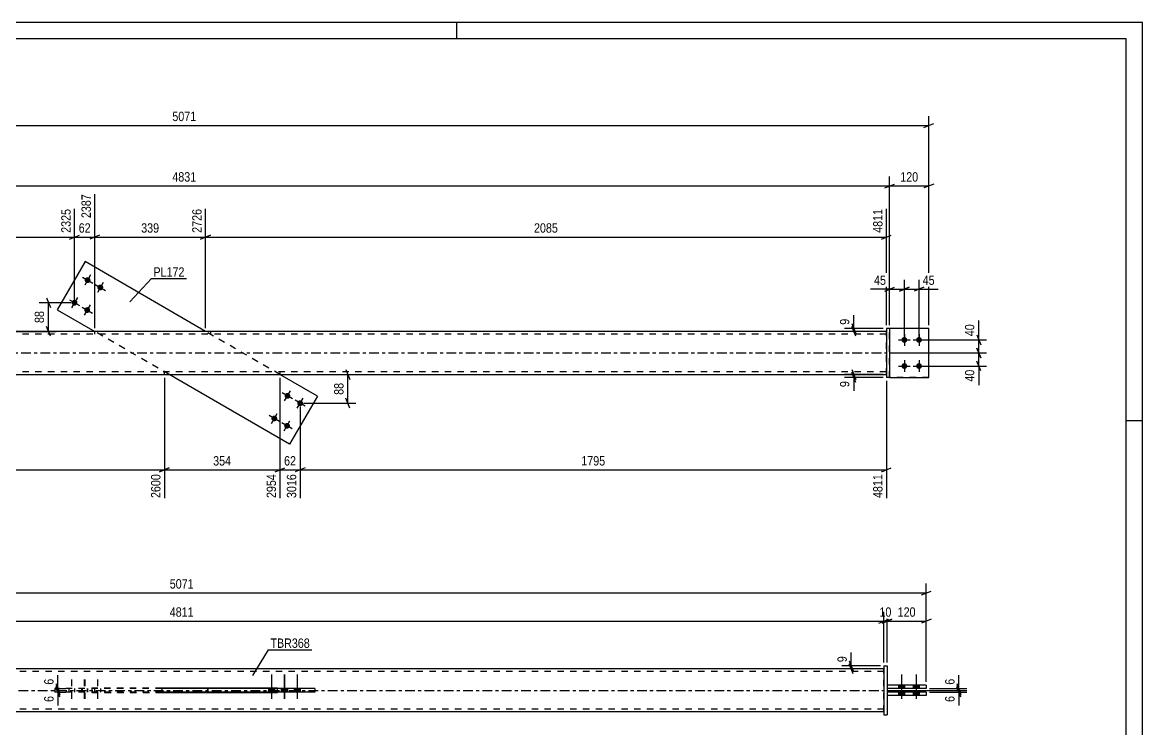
# Model space of a CAD drawing. Header units: millimetres. Extents: x 0 to 594, y 0 to 420.
# Drawn here: x 251 to 594, y 203.8 to 420 of the extents above; entities that cross this region are included whole.
import ezdxf

# ---------------------------------------------------------------- set-up
doc = ezdxf.new("R2010")
doc.units = ezdxf.units.MM
doc.linetypes.add('DXK_LINE_DOT2', pattern=[3.9198, 1.9599, -1.9599])
doc.linetypes.add('DXK_LINE_DOT3', pattern=[5.9187, 2.979, -0.9799, 0.9799, -0.9799])
doc.styles.add('Arial Narrow', font='ARIALN.TTF', dxfattribs={"height": 0.2})

# ---------------------------------------------------------------- blocks, each defined once
blk = doc.blocks.new('Unknown-580570263-1163')
at = {"color": 5, "linetype": 'Continuous'}
for p, q in [((594, 420), (0, 420)), ((384, 415), (384, 420)), ((594, 0), (594, 420)), ((589, 415), (5, 415)), ((589, 5), (589, 415)), ((594, 298), (589, 298))]:
    blk.add_line(p, q, dxfattribs=at)
blk = doc.blocks.new('Part-580570263-2015 - 1977')
at = {"color": 7, "linetype": 'DXK_LINE_DOT2'}
for p, q in [((293.64, 216.12), (260.85, 216.12)), ((260.85, 216.12), (260.85, 214.92)), ((269.38, 214.92), (269.38, 216.12)), ((293.64, 214.92), (260.85, 214.92))]:
    blk.add_line(p, q, dxfattribs=at)
at = {"color": 2, "linetype": 'Continuous'}
for p, q in [((340.51, 216.12), (293.64, 216.12)), ((331.99, 214.92), (331.99, 216.12)), ((340.51, 216.12), (340.51, 214.92)), ((340.51, 214.92), (293.64, 214.92))]:
    blk.add_line(p, q, dxfattribs=at)
blk = doc.blocks.new('Part-580570263-1988 - 1977')
at = {"color": 2, "linetype": 'Continuous'}
for p, q in [((514.75, 222.12), (172.85, 222.12)), ((293.64, 216.22), (293.64, 214.82)), ((329.13, 216.22), (293.64, 216.22)), ((307.73, 216.22), (307.73, 216.12)), ((329.13, 216.22), (329.13, 216.12)), ((293.64, 214.82), (329.13, 214.82)), ((307.73, 214.82), (307.73, 214.92)), ((329.13, 214.82), (329.13, 214.92)), ((514.75, 208.92), (172.85, 208.92))]:
    blk.add_line(p, q, dxfattribs=at)
at = {"color": 7, "linetype": 'DXK_LINE_DOT2'}
for p, q in [((514.75, 221.32), (172.85, 221.32)), ((514.75, 208.92), (514.75, 222.12)), ((272.23, 216.22), (272.23, 214.82)), ((293.64, 216.22), (272.23, 216.22)), ((307.73, 216.22), (307.73, 214.92)), ((307.73, 214.92), (307.73, 216.12)), ((329.13, 214.92), (329.13, 216.22)), ((329.13, 214.92), (329.13, 216.12)), ((272.23, 214.82), (293.64, 214.82)), ((514.75, 209.72), (172.85, 209.72))]:
    blk.add_line(p, q, dxfattribs=at)
at = {"color": 7, "linetype": 'DXK_LINE_DOT3'}
blk.add_line((172.85, 215.52), (514.75, 215.52), dxfattribs=at)
blk = doc.blocks.new('Bolt-580570263-2018 - 1977')
at = {"color": 1, "linetype": 'DXK_LINE_DOT2'}
for p, q in [((266.14, 212.92), (266.14, 220.42)), ((270.03, 212.92), (270.03, 220.42)), ((270.15, 212.92), (270.15, 220.42)), ((274.04, 212.92), (274.04, 220.42)), ((265.24, 214.92), (265.24, 216.12)), ((267.04, 214.92), (267.04, 216.12)), ((269.13, 214.92), (269.13, 216.12)), ((269.25, 214.92), (269.25, 216.12)), ((270.93, 214.92), (270.93, 216.12)), ((271.05, 214.92), (271.05, 216.12)), ((273.14, 214.92), (273.14, 216.12)), ((274.94, 214.92), (274.94, 216.12))]:
    blk.add_line(p, q, dxfattribs=at)
blk = doc.blocks.new('Bolt-580570263-2019 - 1977')
at = {"linetype": 'Continuous'}
for points in [[(326.42, 214.92), (328.22, 214.92), (328.22, 216.12), (326.42, 216.12)], [(330.31, 214.92), (332.11, 214.92), (332.11, 216.12), (330.31, 216.12)], [(330.43, 214.92), (332.23, 214.92), (332.23, 216.12), (330.43, 216.12)], [(334.32, 214.92), (336.12, 214.92), (336.12, 216.12), (334.32, 216.12)]]:
    blk.add_hatch(color=1, dxfattribs=at).paths.add_polyline_path(points)
at = {"color": 1, "linetype": 'Continuous'}
for p, q in [((327.32, 212.92), (327.32, 220.42)), ((331.21, 212.92), (331.21, 220.42)), ((331.33, 212.92), (331.33, 220.42)), ((335.22, 212.92), (335.22, 220.42)), ((326.42, 214.92), (326.42, 216.12)), ((328.22, 214.92), (328.22, 216.12)), ((330.31, 214.92), (330.31, 216.12)), ((330.43, 214.92), (330.43, 216.12)), ((332.11, 214.92), (332.11, 216.12)), ((332.23, 214.92), (332.23, 216.12)), ((334.32, 214.92), (334.32, 216.12)), ((336.12, 214.92), (336.12, 216.12))]:
    blk.add_line(p, q, dxfattribs=at)
blk = doc.blocks.new('Part-580570263-4581 - 1977')
at = {"color": 2, "linetype": 'Continuous'}
for p, q in [((527.75, 214.92), (515.75, 214.92)), ((515.75, 214.92), (515.75, 213.92)), ((527.75, 213.92), (515.75, 213.92)), ((527.75, 214.92), (527.75, 213.92))]:
    blk.add_line(p, q, dxfattribs=at)
blk = doc.blocks.new('Part-580570263-4582 - 1977')
at = {"color": 2, "linetype": 'Continuous'}
for p, q in [((527.75, 217.12), (515.75, 217.12)), ((515.75, 217.12), (515.75, 216.12)), ((527.75, 216.12), (515.75, 216.12)), ((527.75, 217.12), (527.75, 216.12))]:
    blk.add_line(p, q, dxfattribs=at)
blk = doc.blocks.new('Part-580570263-4583 - 1977')
at = {"color": 2, "linetype": 'Continuous'}
for p, q in [((514.75, 223.02), (514.75, 208.02)), ((514.75, 223.02), (515.75, 223.02)), ((515.75, 223.02), (515.75, 208.02)), ((514.75, 208.02), (515.75, 208.02))]:
    blk.add_line(p, q, dxfattribs=at)
blk = doc.blocks.new('Bolt-580570263-4584 - 1977')
at = {"linetype": 'Continuous'}
for points in [[(521.15, 217.12), (519.35, 217.12), (519.35, 216.12), (521.15, 216.12)], [(521.15, 217.12), (519.35, 217.12), (519.35, 216.12), (521.15, 216.12)], [(525.65, 217.12), (523.85, 217.12), (523.85, 216.12), (525.65, 216.12)], [(525.65, 217.12), (523.85, 217.12), (523.85, 216.12), (525.65, 216.12)], [(521.15, 214.92), (519.35, 214.92), (519.35, 213.92), (521.15, 213.92)], [(521.15, 214.92), (519.35, 214.92), (519.35, 213.92), (521.15, 213.92)], [(525.65, 214.92), (523.85, 214.92), (523.85, 213.92), (525.65, 213.92)], [(525.65, 214.92), (523.85, 214.92), (523.85, 213.92), (525.65, 213.92)]]:
    blk.add_hatch(color=1, dxfattribs=at).paths.add_polyline_path(points)
at = {"color": 1, "linetype": 'Continuous'}
for p, q in [((520.25, 212.92), (520.25, 220.42)), ((520.25, 212.92), (520.25, 220.42)), ((524.75, 212.92), (524.75, 220.42)), ((524.75, 212.92), (524.75, 220.42)), ((519.35, 216.12), (519.35, 217.12)), ((519.35, 216.12), (519.35, 217.12)), ((521.15, 216.12), (521.15, 217.12)), ((521.15, 216.12), (521.15, 217.12)), ((523.85, 216.12), (523.85, 217.12)), ((523.85, 216.12), (523.85, 217.12)), ((525.65, 216.12), (525.65, 217.12)), ((525.65, 216.12), (525.65, 217.12)), ((519.35, 213.92), (519.35, 214.92)), ((519.35, 213.92), (519.35, 214.92)), ((521.15, 213.92), (521.15, 214.92)), ((521.15, 213.92), (521.15, 214.92)), ((523.85, 213.92), (523.85, 214.92)), ((523.85, 213.92), (523.85, 214.92)), ((525.65, 213.92), (525.65, 214.92)), ((525.65, 213.92), (525.65, 214.92))]:
    blk.add_line(p, q, dxfattribs=at)
blk = doc.blocks.new('Bolt-580570263-1407 - 1403')
at = {"linetype": 'Continuous'}
for points in [[(271.39, 341.9, -1), (270.49, 340.35, -1)], [(275.28, 339.65, -1), (274.38, 338.09, -1)], [(267.38, 334.98, -1), (266.48, 333.42, -1)], [(271.27, 332.73, -1), (270.37, 331.17, -1)]]:
    blk.add_hatch(color=1, dxfattribs=at).paths.add_polyline_path(points)
at = {"color": 1, "linetype": 'Continuous'}
for p, q in [((269.38, 342.03), (272.5, 340.22)), ((271.84, 342.68), (270.04, 339.57)), ((273.28, 339.77), (276.39, 337.97)), ((275.74, 340.43), (273.93, 337.31)), ((265.37, 335.1), (268.49, 333.3)), ((267.83, 335.76), (266.03, 332.64)), ((269.27, 332.85), (272.38, 331.04)), ((271.73, 333.5), (269.92, 330.39))]:
    blk.add_line(p, q, dxfattribs=at)
blk = doc.blocks.new('Bolt-580570263-1406 - 1403')
at = {"linetype": 'Continuous'}
for points in [[(331.67, 304.9, -1), (332.57, 306.46, -1)], [(335.56, 302.65, -1), (336.47, 304.2, -1)], [(327.66, 297.98, -1), (328.56, 299.54, -1)], [(331.55, 295.73, -1), (332.46, 297.28, -1)]]:
    blk.add_hatch(color=1, dxfattribs=at).paths.add_polyline_path(points)
at = {"color": 1, "linetype": 'Continuous'}
for p, q in [((333.68, 304.78), (330.56, 306.58)), ((331.22, 304.12), (333.02, 307.24)), ((337.57, 302.52), (334.46, 304.33)), ((335.11, 301.87), (336.92, 304.98)), ((329.67, 297.86), (326.55, 299.66)), ((327.21, 297.2), (329.01, 300.32)), ((333.56, 295.6), (330.45, 297.41)), ((331.1, 294.95), (332.91, 298.06))]:
    blk.add_line(p, q, dxfattribs=at)
blk = doc.blocks.new('Part-580570263-1438 - 1403')
at = {"color": 2, "linetype": 'Continuous'}
for p, q in [((515.54, 325.41), (173.65, 325.41)), ((173.65, 312.21), (515.54, 312.21))]:
    blk.add_line(p, q, dxfattribs=at)
at = {"color": 7, "linetype": 'DXK_LINE_DOT2'}
for p, q in [((515.54, 324.61), (173.65, 324.61)), ((273.02, 325.41), (273.02, 324.61)), ((308.52, 325.41), (308.52, 324.61)), ((515.54, 312.21), (515.54, 325.41)), ((515.54, 313.01), (173.65, 313.01)), ((294.43, 312.21), (294.43, 313.01)), ((329.92, 312.21), (329.92, 313.01))]:
    blk.add_line(p, q, dxfattribs=at)
at = {"color": 7, "linetype": 'DXK_LINE_DOT3'}
blk.add_line((173.65, 318.81), (515.54, 318.81), dxfattribs=at)
blk = doc.blocks.new('Bolt-580570263-4618 - 1403')
at = {"linetype": 'Continuous'}
for points in [[(521.04, 323.71, -1), (521.04, 321.91, -1)], [(525.54, 323.71, -1), (525.54, 321.91, -1)], [(521.04, 315.71, -1), (521.04, 313.91, -1)], [(525.54, 315.71, -1), (525.54, 313.91, -1)]]:
    blk.add_hatch(color=1, dxfattribs=at).paths.add_polyline_path(points)
at = {"color": 1, "linetype": 'Continuous'}
for p, q in [((519.24, 322.81), (522.84, 322.81)), ((521.04, 324.61), (521.04, 321.01)), ((523.74, 322.81), (527.34, 322.81)), ((525.54, 324.61), (525.54, 321.01)), ((521.04, 316.61), (521.04, 313.01)), ((525.54, 316.61), (525.54, 313.01)), ((519.24, 314.81), (522.84, 314.81)), ((523.74, 314.81), (527.34, 314.81))]:
    blk.add_line(p, q, dxfattribs=at)
blk = doc.blocks.new('Part-580570263-1515 - 1403')
at = {"color": 2, "linetype": 'Continuous'}
for p, q in [((270.17, 346.77), (261.65, 332.06)), ((307.04, 325.41), (270.17, 346.77)), ((261.65, 332.06), (273.12, 325.41)), ((332.78, 290.86), (295.91, 312.21)), ((341.3, 305.57), (329.82, 312.21)), ((341.3, 305.57), (332.78, 290.86))]:
    blk.add_line(p, q, dxfattribs=at)
at = {"color": 7, "linetype": 'DXK_LINE_DOT2'}
for p, q in [((295.91, 312.21), (273.12, 325.41)), ((329.82, 312.21), (307.04, 325.41))]:
    blk.add_line(p, q, dxfattribs=at)
blk = doc.blocks.new('Part-580570263-4615 - 1403')
at = {"color": 7, "linetype": 'DXK_LINE_DOT2'}
for p, q in [((528.54, 326.31), (516.54, 326.31)), ((516.54, 311.31), (516.54, 326.31)), ((528.54, 311.31), (528.54, 326.31)), ((528.54, 311.31), (516.54, 311.31))]:
    blk.add_line(p, q, dxfattribs=at)
blk = doc.blocks.new('Part-580570263-4616 - 1403')
at = {"color": 2, "linetype": 'Continuous'}
for p, q in [((528.54, 326.31), (516.54, 326.31)), ((528.54, 311.31), (528.54, 326.31)), ((516.54, 311.31), (528.54, 311.31))]:
    blk.add_line(p, q, dxfattribs=at)
at = {"color": 7, "linetype": 'DXK_LINE_DOT2'}
blk.add_line((516.54, 326.31), (516.54, 311.31), dxfattribs=at)
blk = doc.blocks.new('Part-580570263-4617 - 1403')
at = {"color": 2, "linetype": 'Continuous'}
for p, q in [((516.54, 326.31), (515.54, 326.31)), ((515.54, 326.31), (515.54, 311.31)), ((516.54, 326.31), (516.54, 311.31)), ((516.54, 311.31), (515.54, 311.31))]:
    blk.add_line(p, q, dxfattribs=at)
blk = doc.blocks.new('StraightDimension-580570263-2042 - 1977')
at = {"color": 7, "linetype": 'Continuous'}
for p, q in [((261.25, 217.02), (262.45, 214.02)), ((262.45, 213.42), (261.25, 216.42)), ((261.85, 214.92), (261.85, 215.52)), ((261.85, 215.52), (264.25, 215.52)), ((261.85, 214.92), (264.25, 214.92))]:
    blk.add_line(p, q, dxfattribs=at)
at = {"color": 0}
blk.add_wipeout([(261.1, 214.4), (256.9, 214.4), (256.9, 211.37), (261.1, 211.37)], dxfattribs=at)
at = {"color": 7, "linetype": 'Continuous'}
blk.add_line((261.85, 214.92), (261.85, 210.84), dxfattribs=at)
blk.add_line((261.85, 214.92), (261.85, 210.84), dxfattribs=at)
at = {"color": 3, "style": 'Arial Narrow'}
blk.add_text('6', height=2.86, rotation=90.0002, dxfattribs=at).set_placement((260.5, 211.97))
blk = doc.blocks.new('StraightDimension-580570263-2105 - 1977')
at = {"color": 7, "linetype": 'Continuous'}
for p, q in [((513.75, 223.02), (501.9, 223.02)), ((504.15, 224.52), (505.35, 221.52)), ((505.35, 220.62), (504.15, 223.62)), ((504.75, 222.12), (504.75, 223.02)), ((513.75, 222.12), (501.9, 222.12))]:
    blk.add_line(p, q, dxfattribs=at)
at = {"color": 0}
blk.add_wipeout([(504, 226.57), (499.8, 226.57), (499.8, 223.55), (504, 223.55)], dxfattribs=at)
at = {"color": 7, "linetype": 'Continuous'}
blk.add_line((504.75, 223.02), (504.75, 227.1), dxfattribs=at)
blk.add_line((504.75, 223.02), (504.75, 227.1), dxfattribs=at)
at = {"color": 3, "style": 'Arial Narrow'}
blk.add_text('9', height=2.86, rotation=90.0002, dxfattribs=at).set_placement((503.4, 224.15))
blk = doc.blocks.new('StraightDimension-580570263-2064 - 1977')
at = {"color": 7, "linetype": 'Continuous'}
for p, q in [((528.75, 216.12), (540.15, 216.12)), ((537.15, 217.62), (538.35, 214.62)), ((538.35, 214.02), (537.15, 217.02)), ((537.75, 215.52), (537.75, 216.12)), ((515.75, 215.52), (540.15, 215.52))]:
    blk.add_line(p, q, dxfattribs=at)
at = {"color": 0}
blk.add_wipeout([(537, 219.67), (532.8, 219.67), (532.8, 216.65), (537, 216.65)], dxfattribs=at)
at = {"color": 7, "linetype": 'Continuous'}
blk.add_line((537.75, 216.12), (537.75, 220.2), dxfattribs=at)
blk.add_line((537.75, 216.12), (537.75, 220.2), dxfattribs=at)
at = {"color": 3, "style": 'Arial Narrow'}
blk.add_text('6', height=2.86, rotation=90.0002, dxfattribs=at).set_placement((536.4, 217.25))
blk = doc.blocks.new('StraightDimension-580570263-2046 - 1977')
at = {"color": 7, "linetype": 'Continuous'}
for p, q in [((261.25, 217.62), (262.45, 214.62)), ((262.45, 214.02), (261.25, 217.02)), ((261.85, 215.52), (261.85, 216.12)), ((261.85, 216.12), (264.25, 216.12)), ((261.85, 215.52), (264.25, 215.52))]:
    blk.add_line(p, q, dxfattribs=at)
at = {"color": 0}
blk.add_wipeout([(261.1, 219.67), (256.9, 219.67), (256.9, 216.65), (261.1, 216.65)], dxfattribs=at)
at = {"color": 7, "linetype": 'Continuous'}
blk.add_line((261.85, 216.12), (261.85, 220.2), dxfattribs=at)
blk.add_line((261.85, 216.12), (261.85, 220.2), dxfattribs=at)
at = {"color": 3, "style": 'Arial Narrow'}
blk.add_text('6', height=2.86, rotation=90.0002, dxfattribs=at).set_placement((260.5, 217.25))
blk = doc.blocks.new('StraightDimension-580570263-2051 - 1977')
at = {"color": 7, "linetype": 'Continuous'}
for p, q in [((537.15, 217.02), (538.35, 214.02)), ((538.35, 213.42), (537.15, 216.42)), ((515.75, 215.52), (540.15, 215.52)), ((528.75, 214.92), (540.15, 214.92)), ((537.75, 214.92), (537.75, 215.52))]:
    blk.add_line(p, q, dxfattribs=at)
at = {"color": 0}
blk.add_wipeout([(537, 214.4), (532.8, 214.4), (532.8, 211.37), (537, 211.37)], dxfattribs=at)
at = {"color": 7, "linetype": 'Continuous'}
blk.add_line((537.75, 214.92), (537.75, 210.84), dxfattribs=at)
blk.add_line((537.75, 214.92), (537.75, 210.84), dxfattribs=at)
at = {"color": 3, "style": 'Arial Narrow'}
blk.add_text('6', height=2.86, rotation=90.0002, dxfattribs=at).set_placement((536.4, 211.97))
blk = doc.blocks.new('StraightDimension-580570263-2170 - 1977')
at = {"color": 7, "linetype": 'Continuous'}
for p, q in [((527.75, 218.12), (527.75, 248.19)), ((71.75, 245.34), (527.75, 245.34)), ((526.25, 244.74), (529.25, 245.94))]:
    blk.add_line(p, q, dxfattribs=at)
at = {"color": 0}
blk.add_wipeout([(304.01, 246.09), (304.01, 250.29), (295.49, 250.29), (295.49, 246.09)], dxfattribs=at)
at = {"color": 3, "style": 'Arial Narrow'}
blk.add_text('5071', height=2.863, dxfattribs=at).set_placement((296.09, 246.69))
blk = doc.blocks.new('StraightDimension-580570263-5767 - 1977')
at = {"color": 7, "linetype": 'Continuous'}
for p, q in [((514.25, 236.12), (517.25, 237.32)), ((515.75, 224.02), (515.75, 239.57)), ((515.75, 236.72), (527.75, 236.72)), ((529.25, 237.32), (526.25, 236.12)), ((527.75, 218.12), (527.75, 239.57))]:
    blk.add_line(p, q, dxfattribs=at)
at = {"color": 0}
blk.add_wipeout([(525.09, 237.47), (525.09, 241.67), (518.4, 241.67), (518.4, 237.47)], dxfattribs=at)
at = {"color": 3, "style": 'Arial Narrow'}
blk.add_text('120', height=2.863, dxfattribs=at).set_placement((519, 238.07))
blk = doc.blocks.new('StraightDimension-580570263-5768 - 1977')
at = {"color": 7, "linetype": 'Continuous'}
for p, q in [((513.25, 236.12), (516.25, 237.32)), ((517.25, 237.32), (514.25, 236.12)), ((514.75, 224.02), (514.75, 239.57)), ((514.75, 236.72), (515.75, 236.72)), ((515.75, 224.02), (515.75, 239.57))]:
    blk.add_line(p, q, dxfattribs=at)
at = {"color": 0}
blk.add_wipeout([(517.67, 237.47), (517.67, 241.67), (512.82, 241.67), (512.82, 237.47)], dxfattribs=at)
at = {"color": 3, "style": 'Arial Narrow'}
blk.add_text('10', height=2.863, dxfattribs=at).set_placement((513.42, 238.07))
blk = doc.blocks.new('StraightDimension-580570263-5769 - 1977')
at = {"color": 7, "linetype": 'Continuous'}
for p, q in [((84.75, 236.72), (514.75, 236.72)), ((513.25, 236.12), (516.25, 237.32)), ((514.75, 224.02), (514.75, 239.57))]:
    blk.add_line(p, q, dxfattribs=at)
at = {"color": 0}
blk.add_wipeout([(304.01, 237.47), (304.01, 241.67), (295.49, 241.67), (295.49, 237.47)], dxfattribs=at)
at = {"color": 3, "style": 'Arial Narrow'}
blk.add_text('4811', height=2.863, dxfattribs=at).set_placement((296.09, 238.07))
blk = doc.blocks.new('StraightDimension-580570263-1724 - 1403')
at = {"color": 7, "linetype": 'Continuous'}
for p, q in [((265.93, 334.2), (256.09, 334.2)), ((258.34, 335.7), (259.54, 332.7)), ((258.94, 325.41), (258.94, 334.2)), ((259.54, 323.91), (258.34, 326.91)), ((203.76, 325.41), (261.34, 325.41))]:
    blk.add_line(p, q, dxfattribs=at)
at = {"color": 0}
blk.add_wipeout([(258.19, 332.24), (253.99, 332.24), (253.99, 327.38), (258.19, 327.38)], dxfattribs=at)
at = {"color": 3, "style": 'Arial Narrow'}
blk.add_text('88', height=2.863, rotation=90.0002, dxfattribs=at).set_placement((257.59, 327.98))
blk = doc.blocks.new('StraightDimension-580570263-5660 - 1403')
at = {"color": 7, "linetype": 'Continuous'}
for p, q in [((515.04, 369.33), (518.04, 370.53)), ((516.54, 327.31), (516.54, 372.78)), ((530.04, 370.53), (527.04, 369.33)), ((528.54, 327.31), (528.54, 372.78)), ((516.54, 369.93), (528.54, 369.93))]:
    blk.add_line(p, q, dxfattribs=at)
at = {"color": 0}
blk.add_wipeout([(525.88, 370.68), (525.88, 374.88), (519.19, 374.88), (519.19, 370.68)], dxfattribs=at)
at = {"color": 3, "style": 'Arial Narrow'}
blk.add_text('120', height=2.863, dxfattribs=at).set_placement((519.79, 371.28))
blk = doc.blocks.new('StraightDimension-580570263-1651 - 1403')
at = {"color": 7, "linetype": 'Continuous'}
for p, q in [((528.54, 327.31), (528.54, 391.3)), ((72.55, 388.45), (528.54, 388.45)), ((527.04, 387.85), (530.04, 389.05))]:
    blk.add_line(p, q, dxfattribs=at)
at = {"color": 0}
blk.add_wipeout([(304.8, 389.2), (304.8, 393.4), (296.28, 393.4), (296.28, 389.2)], dxfattribs=at)
at = {"color": 3, "style": 'Arial Narrow'}
blk.add_text('5071', height=2.863, dxfattribs=at).set_placement((296.88, 389.8))
blk = doc.blocks.new('StraightDimension-580570263-5059 - 1403')
at = {"color": 7, "linetype": 'Continuous'}
for p, q in [((521.04, 323.81), (521.04, 341.16)), ((525.54, 323.81), (525.54, 341.16)), ((519.54, 337.71), (522.54, 338.91)), ((521.04, 338.31), (525.54, 338.31)), ((527.04, 338.91), (524.04, 337.71))]:
    blk.add_line(p, q, dxfattribs=at)
at = {"color": 0}
blk.add_wipeout([(530.92, 339.06), (530.92, 343.26), (526.06, 343.26), (526.06, 339.06)], dxfattribs=at)
at = {"color": 7, "linetype": 'Continuous'}
blk.add_line((525.54, 338.31), (531.44, 338.31), dxfattribs=at)
blk.add_line((525.54, 338.31), (531.44, 338.31), dxfattribs=at)
at = {"color": 3, "style": 'Arial Narrow'}
blk.add_text('45', height=2.863, dxfattribs=at).set_placement((526.66, 339.66))
blk = doc.blocks.new('StraightDimension-580570263-2994 - 1403')
at = {"color": 7, "linetype": 'Continuous'}
for p, q in [((329.82, 311.21), (329.82, 274.4)), ((336.01, 302.43), (336.01, 274.4)), ((328.32, 282.41), (331.32, 283.61)), ((329.82, 283.01), (336.01, 283.01)), ((337.51, 283.61), (334.51, 282.41))]:
    blk.add_line(p, q, dxfattribs=at)
at = {"color": 0}
blk.add_wipeout([(335.35, 283.76), (335.35, 287.96), (330.49, 287.96), (330.49, 283.76)], dxfattribs=at)
at = {"color": 3, "style": 'Arial Narrow'}
blk.add_text('62', height=2.863, dxfattribs=at).set_placement((331.09, 284.36))
at = {"color": 0, "linetype": 'Continuous'}
blk.add_wipeout([(335.41, 282.31), (331.21, 282.31), (331.21, 273.8), (335.41, 273.8)], dxfattribs=at)
at = {"color": 3, "linetype": 'Continuous', "style": 'Arial Narrow'}
blk.add_text('3016', height=2.863, rotation=90.0002, dxfattribs=at).set_placement((334.81, 274.4))
blk = doc.blocks.new('StraightDimension-580570263-1961 - 1403')
at = {"color": 7, "linetype": 'Continuous'}
for p, q in [((514.54, 312.21), (502.69, 312.21)), ((504.94, 313.71), (506.14, 310.71)), ((506.14, 309.81), (504.94, 312.81)), ((505.54, 311.31), (505.54, 312.21)), ((514.54, 311.31), (502.69, 311.31))]:
    blk.add_line(p, q, dxfattribs=at)
at = {"color": 0}
blk.add_wipeout([(504.79, 310.79), (500.59, 310.79), (500.59, 307.76), (504.79, 307.76)], dxfattribs=at)
at = {"color": 7, "linetype": 'Continuous'}
blk.add_line((505.54, 311.31), (505.54, 307.24), dxfattribs=at)
blk.add_line((505.54, 311.31), (505.54, 307.24), dxfattribs=at)
at = {"color": 3, "style": 'Arial Narrow'}
blk.add_text('9', height=2.86, rotation=90.0002, dxfattribs=at).set_placement((504.19, 308.36))
blk = doc.blocks.new('StraightDimension-580570263-2889 - 1403')
at = {"color": 7, "linetype": 'Continuous'}
for p, q in [((273.12, 326.41), (273.12, 367.4)), ((307.04, 326.41), (307.04, 362.9)), ((274.62, 354.89), (271.62, 353.69)), ((273.12, 354.29), (307.04, 354.29)), ((305.54, 353.69), (308.54, 354.89))]:
    blk.add_line(p, q, dxfattribs=at)
at = {"color": 0, "linetype": 'Continuous'}
blk.add_wipeout([(306.44, 363.5), (302.24, 363.5), (302.24, 354.99), (306.44, 354.99)], dxfattribs=at)
at = {"color": 0}
blk.add_wipeout([(293.42, 355.04), (293.42, 359.24), (286.74, 359.24), (286.74, 355.04)], dxfattribs=at)
at = {"color": 3, "linetype": 'Continuous', "style": 'Arial Narrow'}
blk.add_text('2726', height=2.863, rotation=90.0002, dxfattribs=at).set_placement((305.84, 355.59))
at = {"color": 3, "style": 'Arial Narrow'}
blk.add_text('339', height=2.863, dxfattribs=at).set_placement((287.34, 355.64))
blk = doc.blocks.new('StraightDimension-580570263-2890 - 1403')
at = {"color": 7, "linetype": 'Continuous'}
for p, q in [((273.12, 326.41), (273.12, 367.4)), ((266.93, 335.2), (266.93, 362.9)), ((265.43, 353.69), (268.43, 354.89)), ((266.93, 354.29), (273.12, 354.29)), ((274.62, 354.89), (271.62, 353.69))]:
    blk.add_line(p, q, dxfattribs=at)
at = {"color": 0}
blk.add_wipeout([(272.45, 355.04), (272.45, 359.24), (267.6, 359.24), (267.6, 355.04)], dxfattribs=at)
at = {"color": 0, "linetype": 'Continuous'}
blk.add_wipeout([(272.52, 368), (268.32, 368), (268.32, 359.49), (272.52, 359.49)], dxfattribs=at)
at = {"color": 3, "linetype": 'Continuous', "style": 'Arial Narrow'}
blk.add_text('2387', height=2.863, rotation=90.0002, dxfattribs=at).set_placement((271.92, 360.09))
at = {"color": 3, "style": 'Arial Narrow'}
blk.add_text('62', height=2.863, dxfattribs=at).set_placement((268.2, 355.64))
blk = doc.blocks.new('StraightDimension-580570263-2888 - 1403')
at = {"color": 7, "linetype": 'Continuous'}
for p, q in [((307.04, 326.41), (307.04, 362.9)), ((515.54, 327.31), (515.54, 362.9)), ((308.54, 354.89), (305.54, 353.69)), ((307.04, 354.29), (515.54, 354.29)), ((514.04, 353.69), (517.04, 354.89))]:
    blk.add_line(p, q, dxfattribs=at)
at = {"color": 0, "linetype": 'Continuous'}
blk.add_wipeout([(514.94, 363.5), (510.74, 363.5), (510.74, 354.99), (514.94, 354.99)], dxfattribs=at)
at = {"color": 0}
blk.add_wipeout([(415.54, 355.04), (415.54, 359.24), (407.03, 359.24), (407.03, 355.04)], dxfattribs=at)
at = {"color": 3, "linetype": 'Continuous', "style": 'Arial Narrow'}
blk.add_text('4811', height=2.863, rotation=90.0002, dxfattribs=at).set_placement((514.34, 355.59))
at = {"color": 3, "style": 'Arial Narrow'}
blk.add_text('2085', height=2.863, dxfattribs=at).set_placement((407.63, 355.64))
blk = doc.blocks.new('StraightDimension-580570263-1553 - 1403')
at = {"color": 7, "linetype": 'Continuous'}
for p, q in [((269.68, 312.21), (353.05, 312.21)), ((350.05, 313.71), (351.25, 310.71)), ((350.65, 303.43), (350.65, 312.21)), ((337.01, 303.43), (353.05, 303.43)), ((351.25, 301.93), (350.05, 304.93))]:
    blk.add_line(p, q, dxfattribs=at)
at = {"color": 0}
blk.add_wipeout([(349.9, 310.25), (345.7, 310.25), (345.7, 305.39), (349.9, 305.39)], dxfattribs=at)
at = {"color": 3, "style": 'Arial Narrow'}
blk.add_text('88', height=2.863, rotation=90.0002, dxfattribs=at).set_placement((349.3, 305.99))
blk = doc.blocks.new('StraightDimension-580570263-5661 - 1403')
at = {"color": 7, "linetype": 'Continuous'}
for p, q in [((515.04, 369.33), (518.04, 370.53)), ((516.54, 327.31), (516.54, 372.78)), ((84.55, 369.93), (516.54, 369.93))]:
    blk.add_line(p, q, dxfattribs=at)
at = {"color": 0}
blk.add_wipeout([(304.8, 370.68), (304.8, 374.88), (296.28, 374.88), (296.28, 370.68)], dxfattribs=at)
at = {"color": 3, "style": 'Arial Narrow'}
blk.add_text('4831', height=2.863, dxfattribs=at).set_placement((296.88, 371.28))
blk = doc.blocks.new('StraightDimension-580570263-1798 - 1403')
at = {"color": 7, "linetype": 'Continuous'}
for p, q in [((526.54, 322.81), (546.23, 322.81)), ((543.23, 324.31), (544.43, 321.31)), ((543.83, 318.81), (543.83, 322.81)), ((544.43, 317.31), (543.23, 320.31)), ((516.54, 318.81), (546.23, 318.81))]:
    blk.add_line(p, q, dxfattribs=at)
at = {"color": 0}
blk.add_wipeout([(543.08, 328.2), (538.88, 328.2), (538.88, 323.34), (543.08, 323.34)], dxfattribs=at)
at = {"color": 7, "linetype": 'Continuous'}
blk.add_line((543.83, 322.81), (543.83, 328.72), dxfattribs=at)
blk.add_line((543.83, 322.81), (543.83, 328.72), dxfattribs=at)
at = {"color": 3, "style": 'Arial Narrow'}
blk.add_text('40', height=2.863, rotation=90.0002, dxfattribs=at).set_placement((542.48, 323.94))
blk = doc.blocks.new('StraightDimension-580570263-1813 - 1403')
at = {"color": 7, "linetype": 'Continuous'}
for p, q in [((543.23, 320.31), (544.43, 317.31)), ((516.54, 318.81), (546.23, 318.81)), ((544.43, 313.31), (543.23, 316.31)), ((543.83, 314.81), (543.83, 318.81)), ((526.54, 314.81), (546.23, 314.81))]:
    blk.add_line(p, q, dxfattribs=at)
at = {"color": 0}
blk.add_wipeout([(543.08, 314.29), (538.88, 314.29), (538.88, 309.43), (543.08, 309.43)], dxfattribs=at)
at = {"color": 7, "linetype": 'Continuous'}
blk.add_line((543.83, 314.81), (543.83, 308.91), dxfattribs=at)
blk.add_line((543.83, 314.81), (543.83, 308.91), dxfattribs=at)
at = {"color": 3, "style": 'Arial Narrow'}
blk.add_text('40', height=2.863, rotation=90.0002, dxfattribs=at).set_placement((542.48, 310.03))
blk = doc.blocks.new('StraightDimension-580570263-2996 - 1403')
at = {"color": 7, "linetype": 'Continuous'}
for p, q in [((85.55, 311.21), (85.55, 279.88)), ((294.43, 311.21), (294.43, 274.4)), ((87.05, 283.61), (84.05, 282.41)), ((85.55, 283.01), (294.43, 283.01)), ((292.93, 282.41), (295.93, 283.61))]:
    blk.add_line(p, q, dxfattribs=at)
at = {"color": 0}
blk.add_wipeout([(194.24, 283.76), (194.24, 287.96), (185.73, 287.96), (185.73, 283.76)], dxfattribs=at)
at = {"color": 0, "linetype": 'Continuous'}
for points in [[(84.95, 282.31), (80.75, 282.31), (80.75, 279.28), (84.95, 279.28)], [(293.83, 282.31), (289.63, 282.31), (289.63, 273.8), (293.83, 273.8)]]:
    blk.add_wipeout(points, dxfattribs=at)
at = {"color": 3, "style": 'Arial Narrow'}
blk.add_text('2600', height=2.863, dxfattribs=at).set_placement((186.33, 284.36))
at = {"color": 3, "linetype": 'Continuous', "style": 'Arial Narrow'}
for s, height, p in [('0', 2.86, (84.35, 279.88)), ('2600', 2.863, (293.23, 274.4))]:
    blk.add_text(s, height=height, rotation=90.0002, dxfattribs=at).set_placement(p)
blk = doc.blocks.new('StraightDimension-580570263-1968 - 1403')
at = {"color": 7, "linetype": 'Continuous'}
for p, q in [((514.54, 326.31), (502.69, 326.31)), ((504.94, 327.81), (506.14, 324.81)), ((506.14, 323.91), (504.94, 326.91)), ((505.54, 325.41), (505.54, 326.31)), ((514.54, 325.41), (502.69, 325.41))]:
    blk.add_line(p, q, dxfattribs=at)
at = {"color": 0}
blk.add_wipeout([(504.79, 329.87), (500.59, 329.87), (500.59, 326.84), (504.79, 326.84)], dxfattribs=at)
at = {"color": 7, "linetype": 'Continuous'}
blk.add_line((505.54, 326.31), (505.54, 330.39), dxfattribs=at)
blk.add_line((505.54, 326.31), (505.54, 330.39), dxfattribs=at)
at = {"color": 3, "style": 'Arial Narrow'}
blk.add_text('9', height=2.86, rotation=90.0002, dxfattribs=at).set_placement((504.19, 327.44))
blk = doc.blocks.new('StraightDimension-580570263-2891 - 1403')
at = {"color": 7, "linetype": 'Continuous'}
for p, q in [((266.93, 335.2), (266.93, 362.9)), ((85.55, 327.31), (85.55, 357.42)), ((87.05, 354.89), (84.05, 353.69)), ((85.55, 354.29), (266.93, 354.29)), ((265.43, 353.69), (268.43, 354.89))]:
    blk.add_line(p, q, dxfattribs=at)
at = {"color": 0, "linetype": 'Continuous'}
for points in [[(266.33, 363.5), (262.13, 363.5), (262.13, 354.99), (266.33, 354.99)], [(84.95, 358.02), (80.75, 358.02), (80.75, 354.99), (84.95, 354.99)]]:
    blk.add_wipeout(points, dxfattribs=at)
at = {"color": 0}
blk.add_wipeout([(180.49, 355.04), (180.49, 359.24), (171.98, 359.24), (171.98, 355.04)], dxfattribs=at)
at = {"color": 3, "linetype": 'Continuous', "style": 'Arial Narrow'}
for s, height, p in [('2325', 2.863, (265.73, 355.59)), ('0', 2.86, (84.35, 355.59))]:
    blk.add_text(s, height=height, rotation=90.0002, dxfattribs=at).set_placement(p)
at = {"color": 3, "style": 'Arial Narrow'}
blk.add_text('2325', height=2.863, dxfattribs=at).set_placement((172.58, 355.64))
blk = doc.blocks.new('StraightDimension-580570263-2993 - 1403')
at = {"color": 7, "linetype": 'Continuous'}
for p, q in [((515.54, 310.31), (515.54, 274.4)), ((336.01, 302.43), (336.01, 274.4)), ((337.51, 283.61), (334.51, 282.41)), ((336.01, 283.01), (515.54, 283.01)), ((514.04, 282.41), (517.04, 283.61))]:
    blk.add_line(p, q, dxfattribs=at)
at = {"color": 0}
blk.add_wipeout([(430.03, 283.76), (430.03, 287.96), (421.52, 287.96), (421.52, 283.76)], dxfattribs=at)
at = {"color": 0, "linetype": 'Continuous'}
blk.add_wipeout([(514.94, 282.31), (510.74, 282.31), (510.74, 273.8), (514.94, 273.8)], dxfattribs=at)
at = {"color": 3, "style": 'Arial Narrow'}
blk.add_text('1795', height=2.863, dxfattribs=at).set_placement((422.12, 284.36))
at = {"color": 3, "linetype": 'Continuous', "style": 'Arial Narrow'}
blk.add_text('4811', height=2.863, rotation=90.0002, dxfattribs=at).set_placement((514.34, 274.4))
blk = doc.blocks.new('StraightDimension-580570263-2995 - 1403')
at = {"color": 7, "linetype": 'Continuous'}
for p, q in [((294.43, 311.21), (294.43, 274.4)), ((329.82, 311.21), (329.82, 274.4)), ((295.93, 283.61), (292.93, 282.41)), ((294.43, 283.01), (329.82, 283.01)), ((328.32, 282.41), (331.32, 283.61))]:
    blk.add_line(p, q, dxfattribs=at)
at = {"color": 0}
blk.add_wipeout([(315.47, 283.76), (315.47, 287.96), (308.78, 287.96), (308.78, 283.76)], dxfattribs=at)
at = {"color": 0, "linetype": 'Continuous'}
blk.add_wipeout([(329.22, 282.31), (325.02, 282.31), (325.02, 273.8), (329.22, 273.8)], dxfattribs=at)
at = {"color": 3, "style": 'Arial Narrow'}
blk.add_text('354', height=2.863, dxfattribs=at).set_placement((309.38, 284.36))
at = {"color": 3, "linetype": 'Continuous', "style": 'Arial Narrow'}
blk.add_text('2954', height=2.863, rotation=90.0002, dxfattribs=at).set_placement((328.62, 274.4))
blk = doc.blocks.new('StraightDimension-580570263-5060 - 1403')
at = {"color": 7, "linetype": 'Continuous'}
for p, q in [((516.54, 327.31), (516.54, 341.16)), ((521.04, 323.81), (521.04, 341.16)), ((515.04, 337.71), (518.04, 338.91)), ((516.54, 338.31), (521.04, 338.31)), ((522.54, 338.91), (519.54, 337.71))]:
    blk.add_line(p, q, dxfattribs=at)
at = {"color": 0}
blk.add_wipeout([(516.01, 339.06), (516.01, 343.26), (511.16, 343.26), (511.16, 339.06)], dxfattribs=at)
at = {"color": 7, "linetype": 'Continuous'}
blk.add_line((516.54, 338.31), (510.63, 338.31), dxfattribs=at)
blk.add_line((516.54, 338.31), (510.63, 338.31), dxfattribs=at)
at = {"color": 3, "style": 'Arial Narrow'}
blk.add_text('45', height=2.863, dxfattribs=at).set_placement((511.76, 339.66))
blk = doc.blocks.new('Mark-580570263-1984 - 1977')
at = {"color": 0}
blk.add_wipeout([(338.98, 228.54), (338.98, 231.54), (326.92, 231.54), (326.92, 228.54)], dxfattribs=at)
blk.add_wipeout([(338.98, 228.54), (338.98, 231.54), (326.92, 231.54), (326.92, 228.54)], dxfattribs=at)
at = {"color": 30, "linetype": 'Continuous'}
for p, q in [((321.49, 220.12), (326.32, 227.94)), ((326.32, 227.94), (339.58, 227.94))]:
    blk.add_line(p, q, dxfattribs=at)
at = {"color": 3, "style": 'Arial Narrow'}
blk.add_text('TBR368', height=2.863, dxfattribs=at).set_placement((326.92, 228.54))
blk = doc.blocks.new('Mark-580570263-1511 - 1403')
at = {"color": 0}
blk.add_wipeout([(300.6, 342.17), (300.6, 345.17), (291.09, 345.17), (291.09, 342.17)], dxfattribs=at)
blk.add_wipeout([(300.6, 342.17), (300.6, 345.17), (291.09, 345.17), (291.09, 342.17)], dxfattribs=at)
at = {"color": 30, "linetype": 'Continuous'}
for p, q in [((283.83, 334.48), (290.49, 341.57)), ((290.49, 341.57), (301.2, 341.57))]:
    blk.add_line(p, q, dxfattribs=at)
at = {"color": 3, "style": 'Arial Narrow'}
blk.add_text('PL172', height=2.863, dxfattribs=at).set_placement((291.09, 342.17))

msp = doc.modelspace()

# ---------------------------------------------------------------- block references
for name in ['Unknown-580570263-1163', 'Part-580570263-1515 - 1403', 'Bolt-580570263-1407 - 1403', 'Part-580570263-4617 - 1403', 'Part-580570263-4615 - 1403', 'Part-580570263-4616 - 1403', 'Part-580570263-1438 - 1403', 'Bolt-580570263-4618 - 1403', 'Bolt-580570263-1406 - 1403', 'Part-580570263-4583 - 1977', 'Part-580570263-1988 - 1977', 'Bolt-580570263-2018 - 1977', 'Bolt-580570263-2019 - 1977', 'Bolt-580570263-4584 - 1977', 'Part-580570263-2015 - 1977', 'Part-580570263-4582 - 1977', 'Part-580570263-4581 - 1977']:
    msp.add_blockref(name, (0, 0))

# ---------------------------------------------------------------- next in the draw order: block references
for name in ['StraightDimension-580570263-5660 - 1403', 'StraightDimension-580570263-1724 - 1403', 'StraightDimension-580570263-1961 - 1403', 'StraightDimension-580570263-2994 - 1403', 'StraightDimension-580570263-2105 - 1977', 'StraightDimension-580570263-2064 - 1977', 'StraightDimension-580570263-2042 - 1977']:
    msp.add_blockref(name, (0, 0))

# ---------------------------------------------------------------- next in the draw order: block references
for name in ['StraightDimension-580570263-1651 - 1403', 'StraightDimension-580570263-1553 - 1403', 'StraightDimension-580570263-2046 - 1977', 'StraightDimension-580570263-2051 - 1977']:
    msp.add_blockref(name, (0, 0))

# ---------------------------------------------------------------- next in the draw order: block references
for name in ['StraightDimension-580570263-2889 - 1403', 'StraightDimension-580570263-5059 - 1403', 'StraightDimension-580570263-2996 - 1403', 'StraightDimension-580570263-2170 - 1977']:
    msp.add_blockref(name, (0, 0))

# ---------------------------------------------------------------- next in the draw order: block references
for name in ['StraightDimension-580570263-2890 - 1403', 'StraightDimension-580570263-2888 - 1403', 'StraightDimension-580570263-2995 - 1403', 'StraightDimension-580570263-5767 - 1977']:
    msp.add_blockref(name, (0, 0))

# ---------------------------------------------------------------- next in the draw order: block references
for name in ['StraightDimension-580570263-5661 - 1403', 'StraightDimension-580570263-5768 - 1977']:
    msp.add_blockref(name, (0, 0))

# ---------------------------------------------------------------- next in the draw order: block references
for name in ['StraightDimension-580570263-2891 - 1403', 'Mark-580570263-1511 - 1403', 'StraightDimension-580570263-1968 - 1403', 'StraightDimension-580570263-1798 - 1403', 'StraightDimension-580570263-5769 - 1977']:
    msp.add_blockref(name, (0, 0))

# ---------------------------------------------------------------- next in the draw order: block references
for name in ['StraightDimension-580570263-5060 - 1403', 'StraightDimension-580570263-1813 - 1403', 'Mark-580570263-1984 - 1977']:
    msp.add_blockref(name, (0, 0))

# ---------------------------------------------------------------- next in the draw order: block references
msp.add_blockref('StraightDimension-580570263-2993 - 1403', (0, 0))

doc.saveas('drawing.dxf')
